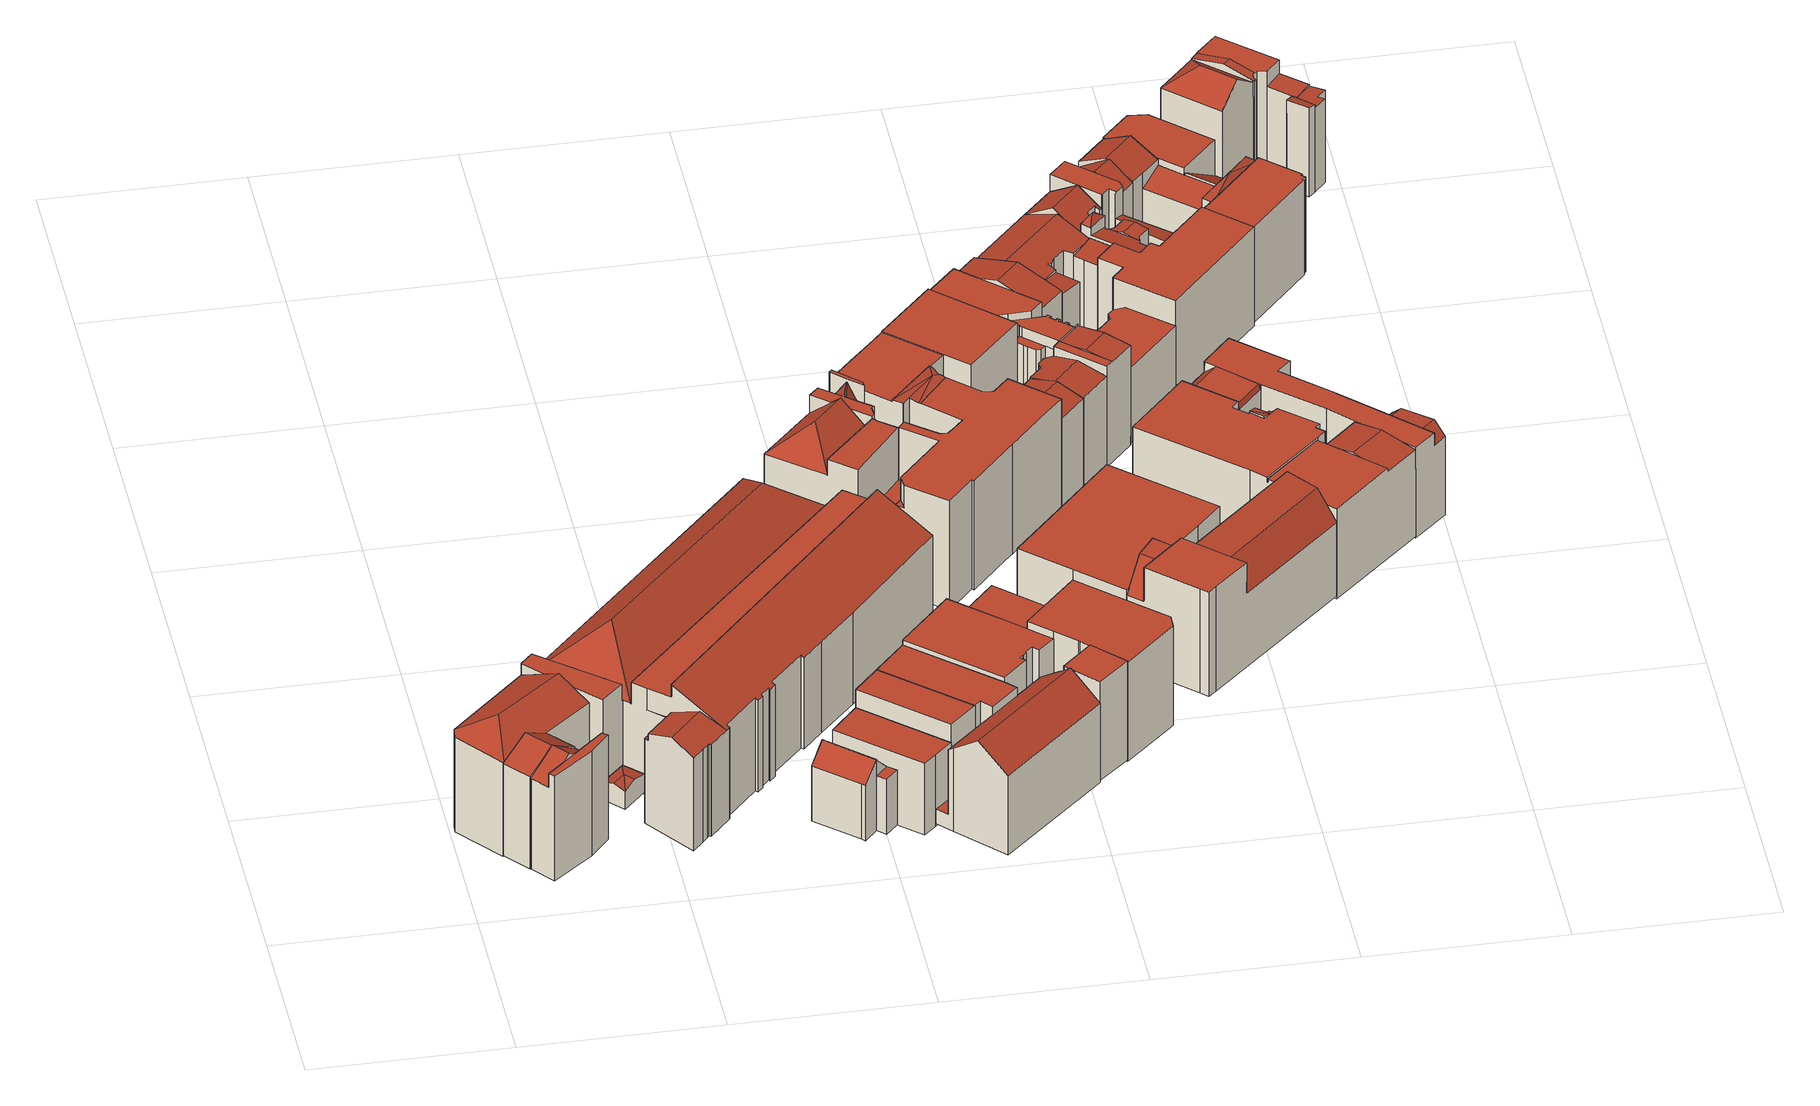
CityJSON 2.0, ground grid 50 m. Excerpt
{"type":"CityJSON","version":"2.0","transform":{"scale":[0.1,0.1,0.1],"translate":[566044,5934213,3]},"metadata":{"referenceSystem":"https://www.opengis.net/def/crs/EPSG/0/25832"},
"CityObjects":{
"building1":{"type":"Building","attributes":{"Gemeindeschluessel":"02000000","Geometrietyp2DReferenz":"3000","function":"31001_2010","roofType":"3100","measuredHeight":31.1,"storeysAboveGround":8},"geometry":[{"type":"MultiSurface","lod":"2","boundaries":[[[0,1,2,3]],[[1,4,5,6,7,2]],[[8,0,3,9]],[[10,7,6,11]],[[11,6,5,12]],[[12,5,4,13]],[[13,4,1,0,8]],[[9,3,2,7,10]],[[9,10,11,12,13,8]]],"semantics":{"surfaces":[{"type":"RoofSurface"},{"type":"WallSurface"},{"type":"GroundSurface"}],"values":[0,0,1,1,1,1,1,1,2]}}]},
"building2":{"type":"Building","attributes":{"Gemeindeschluessel":"02000000","Geometrietyp2DReferenz":"3000","function":"31001_2010","roofType":"3200","measuredHeight":31.58,"storeysAboveGround":7},"geometry":[{"type":"MultiSurface","lod":"2","boundaries":[[[14,15,16,17,18]],[[19,20,21,22,23,24]],[[25,20,19,18,17]],[[15,14,24,23,26]],[[19,24,14,18]],[[26,23,22,27]],[[28,21,20,25]],[[22,21,28,27]],[[26,27,16,15]],[[28,25,17,16,27]]],"semantics":{"surfaces":[{"type":"RoofSurface"},{"type":"GroundSurface"},{"type":"WallSurface"}],"values":[0,1,2,2,2,2,2,2,0,0]}}]},
"building3":{"type":"Building","attributes":{"Gemeindeschluessel":"02000000","Geometrietyp2DReferenz":"3000","function":"31001_2010","roofType":"3100","measuredHeight":31.26,"storeysAboveGround":8},"geometry":[{"type":"MultiSurface","lod":"2","boundaries":[[[29,30,31,32,33,34]],[[32,35,36,37,38,33]],[[36,39,40,37]],[[41,29,34,42]],[[30,43,31]],[[44,38,37,45]],[[46,47,41,42,44,45,48,49]],[[49,48,40,39,50,51]],[[48,45,37,40]],[[52,47,46,53]],[[53,46,49,51]],[[50,39,36,35]],[[41,47,52,43,30,29]],[[35,32,31]],[[44,42,34,33,38]],[[35,31,43,52,53,51,50]]],"semantics":{"surfaces":[{"type":"RoofSurface"},{"type":"WallSurface"},{"type":"GroundSurface"}],"values":[0,0,0,1,1,1,2,1,1,1,1,1,1,1,1,0]}}]},
"building4":{"type":"Building","attributes":{"Gemeindeschluessel":"02000000","Geometrietyp2DReferenz":"3000","function":"51009_1610","roofType":"3100","measuredHeight":6.17},"geometry":[{"type":"MultiSurface","lod":"2","boundaries":[[[54,55,56]],[[57,55,54]],[[58,59,60,61]],[[62,63,60,59,64]],[[64,59,58,54,56]],[[57,54,58,61,65]],[[65,61,60,63]],[[65,63,62,55,57]],[[64,56,55,62]]],"semantics":{"surfaces":[{"type":"RoofSurface"},{"type":"GroundSurface"},{"type":"WallSurface"}],"values":[0,0,1,2,2,2,2,0,0]}}]},
"building5":{"type":"Building","attributes":{"Gemeindeschluessel":"02000000","Geometrietyp2DReferenz":"3000","function":"31001_2010","roofType":"3200","measuredHeight":36.01,"storeysAboveGround":6},"geometry":[{"type":"MultiSurface","lod":"2","boundaries":[[[66,67,68,69,70]],[[71,72,73,74,75,76]],[[74,77,78,79,75]],[[73,80,81,82,77,74]],[[83,84,85,86,87]],[[88,89,90,91]],[[92,93,94,95,96,97,98,99,89,88]],[[99,98,100,101,102,103,104,105,106,107,108,109,110,111,112,113,114,115,116]],[[77,82,78]],[[117,118,119,120,121]],[[76,69,68,71]],[[122,67,66,123]],[[123,66,70,23]],[[124,79,78,125]],[[80,87,86,81]],[[117,91,90,118]],[[126,97,96,127]],[[127,96,95,128]],[[128,95,94,129]],[[129,94,93,130]],[[130,93,92,131]],[[84,116,115,85]],[[132,114,113,133]],[[133,113,112,134]],[[134,112,111,135]],[[135,111,110,136]],[[136,110,109,137]],[[137,109,108,138]],[[138,108,107,139]],[[139,107,106,140]],[[140,106,105,141]],[[141,105,104,142]],[[142,104,103,143]],[[143,103,102,144]],[[144,102,101,145]],[[145,101,100,146]],[[147,120,119,83,87,80,73,72,148]],[[131,92,88,91,117,121,149]],[[126,127,128,129,130,131,149,147,148,122,123,23,124,125,132,133,134,135,136,137,138,139,140,141,142,143,144,145,146]],[[124,23,70,69,76,75,79]],[[132,125,78,82,81,86,85,115,114]],[[99,116,84,83,119,118,90,89]],[[147,149,121,120]],[[126,146,100,98,97]],[[122,148,72,71,68,67]]],"semantics":{"surfaces":[{"type":"RoofSurface"},{"type":"WallSurface"},{"type":"GroundSurface"}],"values":[0,0,0,0,0,0,0,0,0,0,1,1,1,1,1,1,1,1,1,1,1,1,1,1,1,1,1,1,1,1,1,1,1,1,1,1,1,1,2,1,1,1,1,1,1]}}]},
"building6":{"type":"Building","attributes":{"Gemeindeschluessel":"02000000","Geometrietyp2DReferenz":"3000","function":"31001_2010","roofType":"2100","measuredHeight":20.54,"storeysAboveGround":5},"geometry":[{"type":"MultiSurface","lod":"2","boundaries":[[[150,151,152,153,154]],[[155,156,157,158,159]],[[160,161,157,162]],[[159,153,152,155]],[[163,151,150,164]],[[164,150,154,165]],[[157,156,162]],[[166,161,160,167]],[[168,163,164,165,169,166,167]],[[168,167,160,162,156]],[[166,169,158,157,161]],[[163,168,156,155,152,151]],[[169,165,154,153,159,158]]],"semantics":{"surfaces":[{"type":"RoofSurface"},{"type":"WallSurface"},{"type":"GroundSurface"}],"values":[0,0,0,1,1,1,1,1,2,1,1,1,1]}}]},
"building7":{"type":"Building","attributes":{"Gemeindeschluessel":"02000000","Geometrietyp2DReferenz":"3000","function":"31001_2010","roofType":"1000","measuredHeight":20.65,"storeysAboveGround":4},"geometry":[{"type":"MultiSurface","lod":"2","boundaries":[[[170,171,172,173]],[[173,172,174,175]],[[171,170,176,177]],[[175,174,178,169]],[[177,176,169,178]],[[169,176,170,173,175]],[[177,178,174,172,171]]],"semantics":{"surfaces":[{"type":"WallSurface"},{"type":"GroundSurface"},{"type":"RoofSurface"}],"values":[0,0,0,0,0,1,2]}}]},
"building8":{"type":"Building","attributes":{"Gemeindeschluessel":"02000000","Geometrietyp2DReferenz":"3000","function":"31001_2010","roofType":"1000","measuredHeight":25.85,"storeysAboveGround":6},"geometry":[{"type":"MultiSurface","lod":"2","boundaries":[[[179,180,181,170]],[[170,181,182,176]],[[180,179,183,184]],[[184,183,176,182]],[[176,183,179,170]],[[184,182,181,180]]],"semantics":{"surfaces":[{"type":"WallSurface"},{"type":"GroundSurface"},{"type":"RoofSurface"}],"values":[0,0,0,0,1,2]}}]},
"building9":{"type":"Building","attributes":{"Gemeindeschluessel":"02000000","Geometrietyp2DReferenz":"3000","function":"31001_2010","roofType":"1000","measuredHeight":25.93,"storeysAboveGround":8},"geometry":[{"type":"MultiSurface","lod":"2","boundaries":[[[183,185,186,187]],[[187,186,188,189]],[[190,191,192,193]],[[193,192,194,179]],[[179,194,185,183]],[[195,196,191,190]],[[196,195,189,188]],[[189,195,190,193,179,183,187]],[[196,188,186,185,194,192,191]]],"semantics":{"surfaces":[{"type":"WallSurface"},{"type":"GroundSurface"},{"type":"RoofSurface"}],"values":[0,0,0,0,0,0,0,1,2]}}]},
"building10":{"type":"Building","attributes":{"Gemeindeschluessel":"02000000","Geometrietyp2DReferenz":"3000","function":"31001_2010","roofType":"3100","measuredHeight":29.08,"storeysAboveGround":7},"geometry":[{"type":"MultiSurface","lod":"2","boundaries":[[[197,198,199,200]],[[198,201,202,199]],[[203,204,205,206]],[[207,208,209,210,211,212,213,214,215,203,206,216]],[[217,205,204,202,201,218,219,220,221]],[[222,217,221,223]],[[222,223,207,216]],[[216,206,205,217,222]],[[214,213,201,198,197]],[[203,215,200,199,202,204]],[[215,214,197,200]],[[218,201,213,212]],[[212,211,224,225,218]],[[208,207,223,221,220]],[[226,219,218,225]],[[209,208,220,219,226,227]],[[224,211,210,228]],[[228,210,209,227]],[[228,227,226,225,224]]],"semantics":{"surfaces":[{"type":"RoofSurface"},{"type":"WallSurface"},{"type":"GroundSurface"}],"values":[0,1,1,2,0,0,1,1,1,1,1,1,1,1,1,1,1,1,0]}}]},
"building11":{"type":"Building","attributes":{"Gemeindeschluessel":"02000000","Geometrietyp2DReferenz":"3000","function":"31001_2010","roofType":"1000","measuredHeight":27.3,"storeysAboveGround":6},"geometry":[{"type":"MultiSurface","lod":"2","boundaries":[[[229,230,231,232]],[[233,234,235,236]],[[236,235,237,238]],[[238,237,239,240]],[[240,239,241,242]],[[242,241,243,244]],[[244,243,245,246]],[[246,245,247,189]],[[248,249,250,251]],[[247,245,243,241,239,237,235,234,250,249,231,230,252]],[[233,236,238,240,242,244,246,189,187,229,232,248,251]],[[248,232,231,249]],[[187,189,247,252]],[[233,251,250,234]],[[229,187,252,230]]],"semantics":{"surfaces":[{"type":"WallSurface"},{"type":"RoofSurface"},{"type":"GroundSurface"}],"values":[0,0,0,0,0,0,0,0,0,1,2,0,0,0,0]}}]},
"building12":{"type":"Building","attributes":{"Gemeindeschluessel":"02000000","Geometrietyp2DReferenz":"3000","function":"31001_2010","roofType":"1000","measuredHeight":4.86,"storeysAboveGround":6},"geometry":[{"type":"MultiSurface","lod":"2","boundaries":[[[253,254,255,256]],[[256,255,257,258]],[[258,257,259,260]],[[261,262,263,264]],[[264,263,254,253]],[[262,261,265,266]],[[266,265,260,259]],[[260,265,261,264,253,256,258]],[[266,259,257,255,254,263,262]]],"semantics":{"surfaces":[{"type":"WallSurface"},{"type":"GroundSurface"},{"type":"RoofSurface"}],"values":[0,0,0,0,0,0,0,1,2]}}]},
"building13":{"type":"Building","attributes":{"Gemeindeschluessel":"02000000","Geometrietyp2DReferenz":"3000","function":"31001_2010","roofType":"1000","measuredHeight":19.05,"storeysAboveGround":6},"geometry":[{"type":"MultiSurface","lod":"2","boundaries":[[[267,268,269,270]],[[270,269,271,272]],[[272,271,273,274]],[[275,276,277,278]],[[277,276,273,271,269,268,279,280]],[[275,278,281,282,267,270,272,274]],[[282,281,280,279]],[[281,278,277,280]],[[275,274,273,276]],[[267,282,279,268]]],"semantics":{"surfaces":[{"type":"WallSurface"},{"type":"RoofSurface"},{"type":"GroundSurface"}],"values":[0,0,0,0,1,2,0,0,0,0]}}]},
"building14":{"type":"Building","attributes":{"Gemeindeschluessel":"02000000","Geometrietyp2DReferenz":"3000","function":"31001_2010","roofType":"1000","measuredHeight":28.41,"storeysAboveGround":7},"geometry":[{"type":"MultiSurface","lod":"2","boundaries":[[[283,284,285,286]],[[287,288,289,290]],[[287,286,285,288]],[[288,285,284,289]],[[289,284,283,290]],[[290,283,286,287]]],"semantics":{"surfaces":[{"type":"RoofSurface"},{"type":"GroundSurface"},{"type":"WallSurface"}],"values":[0,1,2,2,2,2]}}]},
"building15":{"type":"Building","attributes":{"Gemeindeschluessel":"02000000","Geometrietyp2DReferenz":"3000","function":"31001_2010","roofType":"1000","measuredHeight":34.19,"storeysAboveGround":6},"geometry":[{"type":"MultiSurface","lod":"2","boundaries":[[[291,292,293,294,295]],[[296,291,295]],[[296,297,298,299,292,291]],[[300,301,302]],[[303,304,305,306,307]],[[308,300,309]],[[310,300,308]],[[311,310,308]],[[312,313,314]],[[315,316,317]],[[318,319,320,315,317]],[[321,315,320]],[[322,323,324,315,321]],[[315,324,325,326,316]],[[327,328,329,330,331,332,333,334]],[[335,336,337]],[[338,339,340,341,342]],[[297,343,344,298]],[[337,298,344,345,335]],[[302,346,347]],[[336,348,349,344,298,337]],[[298,344,349,299]],[[293,350,294]],[[351,306,305,352]],[[353,354,355,356]],[[356,355,357,358]],[[312,359,360,313]],[[341,361,362,342]],[[363,317,316,362]],[[364,320,319,365]],[[366,323,322,367]],[[342,362,316,326,338]],[[368,338,326,325,369]],[[370,371,372,373]],[[373,372,374,375]],[[376,331,330,377]],[[378,379,380,381]],[[382,383,384,385]],[[386,340,339,387]],[[387,339,338,368]],[[388,389,390,391,358,357,359,312,314,392,393,394,343,297,296,295,395]],[[396,397,398,399,400,401,402,403,404,405]],[[353,406,407,408,409,410,411,412,413,414,415,354]],[[416,417,418,401,400,419,367,322,321,320,364]],[[420,346,302,301,307,306,351,421,422,423,424,425,426,427,428,429,430]],[[359,357,355,354,415,414,413,412,411,431,374,372,371,432,433,434,435,366,367,419,400,399,398,397,396,436,380,379,384,383,360]],[[437,410,409,408,407,406,353,356,358,391,390,389,388,395,438,430,429,428,427,426,425,424,439,386,387,368,369,440,441,442,443,444,445,370,373,375],[418,417,416,364,365,446,376,377,447,448,449,450,451,452,453,454,378,381,455,405,404,403,402,401]],[[352,363,362,361,423,422,421,351]],[[348,336,335,345,456,451,450,449,448,457]],[[458,459,460,453,452,451,456]],[[448,447,377,330,329,461,457]],[[324,323,366,435,442,441,440,369,325]],[[460,385,384,379,378,454,453]],[[410,437,375,374,431,411]],[[433,432,371,370,445,444]],[[380,436,396,405,455,381]],[[434,433,444,443,442,435]],[[446,365,319,318,332,331,376]],[[361,341,340,386,439,424,423]],[[314,313,360,383,382,462,392]],[[333,332,318,317,363,352,334]],[[463,308,309,347]],[[300,310,304,303,307,301]],[[304,310,311,328,327,334,352,305]],[[464,461,329,328,311,308]],[[393,465,459,458,466,394]],[[292,299,467,293]],[[295,294,350,420,430,438,395]],[[392,462,382,385,460,459,465,393]],[[347,309,300,302]],[[293,467,299,349,348,457,461,464,308,463,347,346,420,350]],[[394,466,458,456,345,344,343]]],"semantics":{"surfaces":[{"type":"RoofSurface"},{"type":"WallSurface"},{"type":"GroundSurface"}],"values":[0,0,0,0,0,0,0,0,0,0,0,0,0,0,0,0,0,1,1,1,1,1,1,1,1,1,1,1,1,1,1,1,1,1,1,1,1,1,1,1,1,1,1,1,1,0,2,0,1,1,1,1,1,1,1,1,1,1,1,1,1,1,1,1,1,1,1,1,0,0,0,0]}}]},
"building16":{"type":"Building","attributes":{"Gemeindeschluessel":"02000000","Geometrietyp2DReferenz":"3000","function":"31001_2010","roofType":"1000","measuredHeight":28.64,"storeysAboveGround":7},"geometry":[{"type":"MultiSurface","lod":"2","boundaries":[[[468,469,470,471]],[[471,470,472,473]],[[473,472,474,475]],[[476,477,478,479,474,472,470,469]],[[480,481,468,471,473,475,482,483]],[[480,483,478,477]],[[468,481,476,469]],[[481,480,477,476]],[[483,482,479,478]],[[482,475,474,479]]],"semantics":{"surfaces":[{"type":"WallSurface"},{"type":"RoofSurface"},{"type":"GroundSurface"}],"values":[0,0,0,1,2,0,0,0,0,0]}}]},
"building17":{"type":"Building","attributes":{"Gemeindeschluessel":"02000000","Geometrietyp2DReferenz":"3000","function":"31001_2010","roofType":"1000","measuredHeight":31.76,"storeysAboveGround":7},"geometry":[{"type":"MultiSurface","lod":"2","boundaries":[[[484,485,486,487]],[[485,484,488,489]],[[487,486,490,491]],[[489,488,491,490]],[[491,488,484,487]],[[489,490,486,485]]],"semantics":{"surfaces":[{"type":"WallSurface"},{"type":"GroundSurface"},{"type":"RoofSurface"}],"values":[0,0,0,0,1,2]}}]},
"building18":{"type":"Building","attributes":{"Gemeindeschluessel":"02000000","Geometrietyp2DReferenz":"3000","function":"31001_2010","roofType":"1000","measuredHeight":22.57,"storeysAboveGround":8},"geometry":[{"type":"MultiSurface","lod":"2","boundaries":[[[492,493,494,495]],[[495,494,496,497]],[[498,499,500,501]],[[502,503,496,494,493,504,500,499]],[[505,506,498,501,507,492,495,497]],[[498,506,502,499]],[[506,505,503,502]],[[505,497,496,503]],[[492,507,504,493]],[[507,501,500,504]]],"semantics":{"surfaces":[{"type":"WallSurface"},{"type":"RoofSurface"},{"type":"GroundSurface"}],"values":[0,0,0,1,2,0,0,0,0,0]}}]},
"building19":{"type":"Building","attributes":{"Gemeindeschluessel":"02000000","Geometrietyp2DReferenz":"3000","function":"31001_2010","roofType":"3100","measuredHeight":28.09,"storeysAboveGround":5},"geometry":[{"type":"MultiSurface","lod":"2","boundaries":[[[508,509,510,511,512,511,513,514]],[[515,516,517,518]],[[519,520,521,522,523,524,525,526]],[[526,513,511,519]],[[527,509,508,528]],[[528,508,514,529]],[[510,518,517,511]],[[530,525,524,531]],[[531,524,523,532]],[[532,523,522,533]],[[533,522,521,534]],[[534,521,520,535]],[[536,537,538,512,511,517,516]],[[539,527,528,529,530,531,532,533,534,535,538,537]],[[527,539,540,515,518,510,509]],[[540,539,537,536]],[[538,535,520,519,511,512]],[[530,529,514,513,526,525]],[[540,536,516,515]]],"semantics":{"surfaces":[{"type":"RoofSurface"},{"type":"WallSurface"},{"type":"GroundSurface"}],"values":[0,0,0,1,1,1,1,1,1,1,1,1,1,2,1,1,1,1,0]}}]},
"building20":{"type":"Building","attributes":{"Gemeindeschluessel":"02000000","Geometrietyp2DReferenz":"3000","function":"31001_2010","roofType":"3100","measuredHeight":27.43,"storeysAboveGround":5},"geometry":[{"type":"MultiSurface","lod":"2","boundaries":[[[541,542,543,544,545,546,547]],[[548,549,542,541]],[[550,547,546,551]],[[551,546,545,552]],[[552,545,544,553]],[[553,544,543,554]],[[555,549,548,556]],[[556,548,541,547,550]],[[554,543,542,549,555]],[[554,555,556,550,551,552,553]]],"semantics":{"surfaces":[{"type":"RoofSurface"},{"type":"WallSurface"},{"type":"GroundSurface"}],"values":[0,0,1,1,1,1,1,1,1,2]}}]},
"building21":{"type":"Building","attributes":{"Gemeindeschluessel":"02000000","Geometrietyp2DReferenz":"3000","function":"31001_2010","roofType":"1000","measuredHeight":32.5,"storeysAboveGround":7},"geometry":[{"type":"MultiSurface","lod":"2","boundaries":[[[557,558,559,560,561]],[[562,563,564,565,566,567]],[[562,568,569,570,571]],[[567,572,573,569,568]],[[574,575,576,577,578,579]],[[580,581,582,583]],[[584,585,586]],[[557,587,558]],[[578,588,589,590,579]],[[590,589,591,592]],[[593,594,595,596]],[[597,598,599,600]],[[600,599,601,602]],[[602,601,603,604]],[[604,603,605,606]],[[606,605,607,608]],[[579,590,609,574]],[[610,611,612,613]],[[613,612,614,615]],[[615,614,616,617]],[[617,616,618,619]],[[619,618,620,621]],[[621,620,622,623]],[[623,622,624,625]],[[625,624,626,627]],[[627,626,628,629]],[[629,628,630,631]],[[631,630,632,633]],[[570,632,563,571]],[[634,571,563,594,593]],[[635,564,563,571,636]],[[571,563,562]],[[567,566,572]],[[637,565,564,635]],[[638,577,576,639]],[[639,576,575,640]],[[585,584,641,642,583,582]],[[637,635,636,597,600,602,604,606,608,643,644,645,580,583,642,646,647,638,639,640,648,649,610,613,615,617,619,621,623,625,627,629,631,633,650]],[[651,652,609,590,592,653,595,594,563,632,630,628,626,624,622,620,618,616,614,612,611]],[[650,633,632,570,569,573]],[[562,567,568]],[[637,650,573,572,566,565]],[[651,611,610,649]],[[652,651,649,648]],[[648,640,575,574,609,652]],[[654,643,608,607]],[[597,636,571,634,598]],[[644,643,654,596,595,653]],[[646,642,641,560,559]],[[557,561,586]],[[645,644,653,592,591,655]],[[638,647,656,588,578,577]],[[647,646,559,558,587,656]],[[581,580,645,655]],[[654,607,605,603,601,599,598,634,593,596]],[[641,584,586,561,560]],[[581,655,591,589,588,656,587,557,586,585,582]]],"semantics":{"surfaces":[{"type":"RoofSurface"},{"type":"WallSurface"},{"type":"GroundSurface"}],"values":[0,0,0,0,0,1,1,1,1,1,1,1,1,1,1,1,1,1,1,1,1,1,1,1,1,1,1,1,1,1,1,1,1,1,1,1,1,2,0,1,1,1,1,1,1,1,1,1,1,1,1,1,1,1,0,0,0]}}]},
"building22":{"type":"Building","attributes":{"Gemeindeschluessel":"02000000","Geometrietyp2DReferenz":"3000","function":"31001_2010","roofType":"1000","measuredHeight":29.99,"storeysAboveGround":6},"geometry":[{"type":"MultiSurface","lod":"2","boundaries":[[[657,658,659,660,661]],[[662,663,664,665,666,667]],[[658,668,669,659]],[[668,670,671,669]],[[672,673,674,675,676,677,678,679,680,681]],[[682,683,673,672]],[[684,685,683,682]],[[670,686,687,671]],[[688,661,660,689]],[[690,666,665,691]],[[691,665,664,692]],[[693,679,678,694]],[[694,678,677,695]],[[695,677,676,696]],[[696,676,675,697]],[[697,675,674,698]],[[663,662,681,680,699,670,668,658,657]],[[689,660,659,669,671,687,700]],[[690,691,692,688,689,700,693,694,695,696,697,698,701]],[[662,667,684,682,672,681]],[[701,698,674,673,683,685]],[[693,700,687,686,699,680,679]],[[690,701,685,684,667,666]],[[688,692,664,663,657,661]]],"semantics":{"surfaces":[{"type":"RoofSurface"},{"type":"WallSurface"},{"type":"GroundSurface"}],"values":[0,0,0,0,0,0,0,0,1,1,1,1,1,1,1,1,1,1,2,1,1,1,1,1]}}]},
"building23":{"type":"Building","attributes":{"Gemeindeschluessel":"02000000","Geometrietyp2DReferenz":"3000","function":"31001_2010","roofType":"1000","measuredHeight":3.33,"storeysAboveGround":7},"geometry":[{"type":"MultiSurface","lod":"2","boundaries":[[[702,703,704,705]],[[706,707,708,709]],[[709,708,703,702]],[[710,711,707,706]],[[711,710,705,704]],[[705,710,706,709,702]],[[711,704,703,708,707]]],"semantics":{"surfaces":[{"type":"WallSurface"},{"type":"GroundSurface"},{"type":"RoofSurface"}],"values":[0,0,0,0,0,1,2]}}]},
"building24":{"type":"Building","attributes":{"Gemeindeschluessel":"02000000","Geometrietyp2DReferenz":"3000","function":"31001_2560","roofType":"1000","measuredHeight":3.62},"geometry":[{"type":"MultiSurface","lod":"2","boundaries":[[[712,713,714,715]],[[716,717,718,719]],[[716,715,714,717]],[[717,714,713,718]],[[718,713,712,719]],[[719,712,715,716]]],"semantics":{"surfaces":[{"type":"RoofSurface"},{"type":"GroundSurface"},{"type":"WallSurface"}],"values":[0,1,2,2,2,2]}}]},
"building25":{"type":"Building","attributes":{"Gemeindeschluessel":"02000000","Geometrietyp2DReferenz":"3000","function":"31001_2010","roofType":"3100","measuredHeight":31.42,"storeysAboveGround":6},"geometry":[{"type":"MultiSurface","lod":"2","boundaries":[[[720,721,722,723,724,725]],[[726,727,728,729,730,731]],[[732,733,734,735]],[[735,734,736,737]],[[720,738,721]],[[739,722,721]],[[740,725,724,741]],[[741,724,723,742]],[[730,743,731]],[[730,729,744]],[[745,728,727,746]],[[746,727,726,747]],[[747,726,731,748]],[[749,732,735,737,740,741,742,750,751,745,746,747,748]],[[752,753,754,755]],[[756,743,730,744,752,755,739,721,738,736,734,733]],[[754,753,751,750]],[[750,742,723,722,739,755,754]],[[740,737,736,738,720,725]],[[745,751,753,752,744,729,728]],[[743,756,749,748,731]],[[756,733,732,749]]],"semantics":{"surfaces":[{"type":"RoofSurface"},{"type":"WallSurface"},{"type":"GroundSurface"}],"values":[0,0,1,1,1,1,1,1,1,1,1,1,1,2,0,0,1,1,1,1,1,1]}}]},
"building26":{"type":"Building","attributes":{"Gemeindeschluessel":"02000000","Geometrietyp2DReferenz":"3000","function":"31001_2010","roofType":"1000","measuredHeight":21.6,"storeysAboveGround":5},"geometry":[{"type":"MultiSurface","lod":"2","boundaries":[[[757,758,759,760,761,762,763,764,765,766,767]],[[768,769,770,771,772,773,774,775,776,777,778]],[[768,767,766,769]],[[769,766,765,770]],[[770,765,764,771]],[[771,764,763,772]],[[772,763,762,773]],[[773,762,761,774]],[[774,761,760,775]],[[775,760,759,776]],[[776,759,758,777]],[[777,758,757,778]],[[778,757,767,768]]],"semantics":{"surfaces":[{"type":"RoofSurface"},{"type":"GroundSurface"},{"type":"WallSurface"}],"values":[0,1,2,2,2,2,2,2,2,2,2,2,2]}}]},
"building27":{"type":"Building","attributes":{"Gemeindeschluessel":"02000000","Geometrietyp2DReferenz":"3000","function":"31001_2010","roofType":"1000","measuredHeight":26.73,"storeysAboveGround":6},"geometry":[{"type":"MultiSurface","lod":"2","boundaries":[[[779,780,781,782,783,784]],[[785,786,787]],[[786,788,789,790,787]],[[786,791,792,788]],[[793,794,795,796]],[[797,798,799,800]],[[801,784,783,802]],[[802,783,782]],[[781,780,803]],[[786,785,804]],[[804,785,787,805]],[[806,790,789,807]],[[808,809,810,811]],[[796,792,791,793]],[[812,813,814,815]],[[816,779,784,801,817,818,813,812]],[[819,820,803,780,779,816]],[[797,800,821,822,806,807,823,824,808,811,825,826,827,819,816,812,815]],[[828,810,809,829,830,786,804,805,831,832,799,798,814,813,818]],[[833,834,835,836,802,782,837]],[[833,837,781,803,820]],[[832,831,822,821]],[[806,822,831,805,787,790]],[[823,807,789,788,792,796,795]],[[835,834,827,826]],[[819,827,834,833,820]],[[782,781,837]],[[826,825,838,836,835]],[[824,823,795,794,830,829]],[[825,811,810,828,839,838]],[[829,809,808,824]],[[786,830,794,793,791]],[[839,828,818,817]],[[799,832,821,800]],[[814,798,797,815]],[[839,817,801,802,836,838]]],"semantics":{"surfaces":[{"type":"RoofSurface"},{"type":"WallSurface"},{"type":"GroundSurface"}],"values":[0,0,0,0,0,1,1,1,1,1,1,1,1,1,1,1,1,2,0,0,0,1,1,1,1,1,1,1,1,1,1,1,1,1,1,0]}}]},
"building28":{"type":"Building","attributes":{"Gemeindeschluessel":"02000000","Geometrietyp2DReferenz":"3000","function":"31001_2010","roofType":"3100","measuredHeight":31.59,"storeysAboveGround":7},"geometry":[{"type":"MultiSurface","lod":"2","boundaries":[[[840,841,842,843,844]],[[845,841,840]],[[846,847,841,845]],[[847,848,842,841]],[[849,850,851,852,853,854]],[[855,856,857,858,851,850]],[[859,860,861,862]],[[863,864,865,866]],[[866,865,867,868]],[[868,867,869,870]],[[871,844,843,861]],[[872,847,846,873]],[[854,874,849]],[[855,875,856]],[[876,853,852,877]],[[878,879,880,881]],[[881,880,882,883]],[[884,858,857,885]],[[883,882,873,846,845,840,844,871,886,753,887]],[[862,861,843,842,848,888,889,890]],[[878,881,883,887,891,863,866,868,870,859,862,890,892,876,877,884,885]],[[855,850,849]],[[884,877,852,851,858]],[[878,885,857,856,875,879]],[[876,892,893,874,854,853]],[[892,890,889,894,895,893]],[[847,872,895,894,889,888,848]],[[860,859,870,869]],[[863,891,896,897,864]],[[896,891,887,753]],[[855,849,874,893,895,872,873,882,880,879,875]],[[886,871,861,860,869,867,865,864,897]],[[886,897,896,753]]],"semantics":{"surfaces":[{"type":"RoofSurface"},{"type":"WallSurface"},{"type":"GroundSurface"}],"values":[0,0,0,0,0,0,1,1,1,1,1,1,1,1,1,1,1,1,1,1,2,1,1,1,1,1,1,1,1,1,0,0,0]}}]},
"building29":{"type":"Building","attributes":{"Gemeindeschluessel":"02000000","Geometrietyp2DReferenz":"3000","function":"31001_2010","roofType":"1000","measuredHeight":31.51,"storeysAboveGround":8},"geometry":[{"type":"MultiSurface","lod":"2","boundaries":[[[898,899,900,901,902,903,904,905,906,907,908,909]],[[907,910,911,912,913]],[[905,914,915,916,911,910]],[[917,918,919,920,921,922,923,924,925]],[[913,908,907]],[[905,904,914]],[[924,903,901,902,925]],[[926,925,902,901,927]],[[927,901,900,928]],[[928,900,899,929]],[[929,899,898,863]],[[863,898,909,891]],[[930,916,915,931]],[[932,923,922,933]],[[933,922,921,934]],[[877,919,918,935]],[[935,918,917,936]],[[936,917,925,926]],[[934,884,877,935,936,926,927,928,929,863,891,937,938,939,930,931,940,932,933]],[[903,924,923,932,940,931,915,914,904]],[[884,934,921,920,919,877]],[[906,905,910,907]],[[911,916,930,939,938,912]],[[909,908,913,912,938,937,891]]],"semantics":{"surfaces":[{"type":"RoofSurface"},{"type":"WallSurface"},{"type":"GroundSurface"}],"values":[0,0,0,0,1,1,1,1,1,1,1,1,1,1,1,1,1,1,2,1,1,1,1,1]}}]},
"building30":{"type":"Building","attributes":{"Gemeindeschluessel":"02000000","Geometrietyp2DReferenz":"3000","function":"31001_2010","roofType":"1000","measuredHeight":28.41,"storeysAboveGround":8},"geometry":[{"type":"MultiSurface","lod":"2","boundaries":[[[941,942,943,944]],[[945,946,942,941]],[[947,948,949,950]],[[950,949,951,952]],[[952,951,953,954]],[[954,953,955,956]],[[957,958,946,945]],[[959,957,945,941,944,960,947,950,952,954,956]],[[961,955,953,951,949,948,962,943,942,946,958]],[[955,961,959,956]],[[961,958,957,959]],[[962,948,947,960]],[[943,962,960,944]]],"semantics":{"surfaces":[{"type":"WallSurface"},{"type":"GroundSurface"},{"type":"RoofSurface"}],"values":[0,0,0,0,0,0,0,1,2,0,0,0,0]}}]},
"building31":{"type":"Building","attributes":{"Gemeindeschluessel":"02000000","Geometrietyp2DReferenz":"3000","function":"31001_2010","roofType":"1000","measuredHeight":26.14,"storeysAboveGround":5},"geometry":[{"type":"MultiSurface","lod":"2","boundaries":[[[963,964,965,966,967,968]],[[969,970,964,963]],[[971,972,970,969]],[[968,967,973,974]],[[975,976,977,978]],[[979,966,965,980]],[[981,982,983,984]],[[985,971,969,963,968,974,986]],[[987,988,989,981,984,990,975,978,991,992,993,979,980,994]],[[995,996,997,985,986,998,999,977,976,1000]],[[1001,1000,976,975,990,1002]],[[999,998,992,991]],[[998,986,974,973,993,992]],[[996,995,989,988]],[[982,981,989,995,1003]],[[995,1000,1001,1004,1005,1003]],[[997,996,988,987]],[[994,980,965,964,970,972]],[[990,984,983,1006,1007,1002]],[[979,993,973,967,966]],[[987,994,972,971,985,997]],[[977,999,991,978]],[[1006,983,982,1003,1005]],[[1007,1006,1005,1004]],[[1007,1004,1001,1002]]],"semantics":{"surfaces":[{"type":"RoofSurface"},{"type":"WallSurface"},{"type":"GroundSurface"}],"values":[0,0,0,0,1,1,1,1,2,0,1,1,1,1,1,1,1,1,1,1,1,1,0,0,0]}}]},
"building32":{"type":"Building","attributes":{"Gemeindeschluessel":"02000000","Geometrietyp2DReferenz":"3000","function":"31001_2010","roofType":"3100","measuredHeight":31.29,"storeysAboveGround":7},"geometry":[{"type":"MultiSurface","lod":"2","boundaries":[[[1008,1009,1010,1011,1012]],[[1011,1013,1014,1012]],[[1015,1010,1009,1016]],[[1016,1009,1008,1017]],[[1018,930,938,1019,1015,1016,1017]],[[1015,1019,1020,1021,1013,1011,1010]],[[1018,1017,1008,1012,1014,1022]],[[1023,930,1018,1022]],[[938,930,1023,1024,1025]],[[1020,1019,938,1025]],[[1024,1023,1022,1014,1013,1021]],[[1024,1021,1020,1025]]],"semantics":{"surfaces":[{"type":"RoofSurface"},{"type":"WallSurface"},{"type":"GroundSurface"}],"values":[0,1,1,1,2,1,1,1,1,1,0,0]}}]},
"building33":{"type":"Building","attributes":{"Gemeindeschluessel":"02000000","Geometrietyp2DReferenz":"3000","function":"31001_2010","roofType":"1000","measuredHeight":27.97,"storeysAboveGround":8},"geometry":[{"type":"MultiSurface","lod":"2","boundaries":[[[1026,1027,1028,1029,1030]],[[1031,1032,1033,1034,1035]],[[1031,1030,1029,1032]],[[1032,1029,1028,1033]],[[1033,1028,1027,1034]],[[1034,1027,1026,1035]],[[1035,1026,1030,1031]]],"semantics":{"surfaces":[{"type":"RoofSurface"},{"type":"GroundSurface"},{"type":"WallSurface"}],"values":[0,1,2,2,2,2,2]}}]},
"building34":{"type":"Building","attributes":{"Gemeindeschluessel":"02000000","Geometrietyp2DReferenz":"3000","function":"31001_2010","roofType":"2100","measuredHeight":26.48,"storeysAboveGround":6},"geometry":[{"type":"MultiSurface","lod":"2","boundaries":[[[1036,1037,1038,1039]],[[1039,1038,1040,1041]],[[1042,1043,1037,1036]],[[1041,1040,1043,1042]],[[1041,1042,1036,1039]],[[1043,1040,1038,1037]]],"semantics":{"surfaces":[{"type":"WallSurface"},{"type":"GroundSurface"},{"type":"RoofSurface"}],"values":[0,0,0,0,1,2]}}]},
"building35":{"type":"Building","attributes":{"Gemeindeschluessel":"02000000","Geometrietyp2DReferenz":"3000","function":"31001_2010","roofType":"1000","measuredHeight":28.38,"storeysAboveGround":8},"geometry":[{"type":"MultiSurface","lod":"2","boundaries":[[[1044,1045,1046,1047]],[[1045,1048,1043,1046]],[[1049,1045,1044]],[[1049,1050,1048,1045]],[[1051,1044,1047,1052]],[[1044,1053,1054,1049]],[[1055,1056,1057,1058]],[[1058,1057,1059,1060]],[[1060,1059,1061,1062]],[[1062,1061,1063,1064]],[[1065,1063,1061,1059,1057,1056,1054,1053,1066]],[[1067,1068,1051,1052,1042,1041,1055,1058,1060,1062,1064]],[[1067,1064,1063,1065]],[[1055,1041,1050,1049,1054,1056]],[[1051,1068,1066,1053,1044]],[[1041,1042,1043,1048,1050]],[[1042,1052,1047,1046,1043]],[[1068,1067,1065,1066]]],"semantics":{"surfaces":[{"type":"RoofSurface"},{"type":"WallSurface"},{"type":"GroundSurface"}],"values":[0,0,0,0,1,1,1,1,1,1,0,2,1,1,1,1,1,1]}}]},
"building36":{"type":"Building","attributes":{"Gemeindeschluessel":"02000000","Geometrietyp2DReferenz":"3000","function":"31001_2010","roofType":"3200","measuredHeight":32.06,"storeysAboveGround":7},"geometry":[{"type":"MultiSurface","lod":"2","boundaries":[[[1069,1070,1071]],[[1072,1069,1071,1073]],[[1074,1070,1069,1072]],[[1075,1076,1077,1078,1079]],[[1080,1081,1082,1083,1084,1085,1086,1077]],[[1087,1088,1089,1090,1091,1092,1093,1076,1075]],[[1094,1095,1096,1097,1098,1099]],[[1100,1101,1102,1103,1104]],[[1105,1106,1107,1108,1109,1096,1110,1111,1112]],[[1113,1073,1071,1114]],[[1098,1084,1083,1099]],[[1115,1082,1081,1116]],[[1077,1086,1078]],[[1117,1092,1091,1118]],[[1118,1091,1090,1119]],[[1119,1090,1089,1120]],[[1120,1089,1088,1121]],[[1109,1097,1096]],[[1112,1103,1102,1105]],[[1122,1101,1100,1123]],[[1123,1100,1104,1124]],[[1095,1110,1096]],[[1125,1108,1107,1126]],[[1126,1107,1106,1127]],[[1114,1071,1070,1079,1078,1086,1085,1128]],[[1121,1088,1087,1074,1072,1073,1113]],[[1122,1123,1124,1129,1130,1115,1116,1117,1118,1119,1120,1121,1113,1114,1128,1125,1126,1127]],[[1125,1128,1085,1084,1098,1097,1109,1108]],[[1122,1127,1106,1105,1102,1101]],[[1129,1124,1104,1103,1112,1111]],[[1130,1129,1111,1110,1095,1094]],[[1117,1116,1081,1080,1093,1092]],[[1115,1130,1094,1099,1083,1082]],[[1070,1074,1087,1075,1079]],[[1080,1077,1076,1093]]],"semantics":{"surfaces":[{"type":"RoofSurface"},{"type":"WallSurface"},{"type":"GroundSurface"}],"values":[0,0,0,0,0,0,0,0,0,1,1,1,1,1,1,1,1,1,1,1,1,1,1,1,1,1,2,1,1,1,1,1,1,1,1]}}]}
},
"vertices":[
[154,167,289],[216,217,335],[163,281,335],[102,232,289],[277,266,289],[276,268,289],[224,331,289],[216,324,295],[154,167,24],[102,232,24],[216,324,24],[224,331,24],[276,268,24],[277,266,24],
[341,427,292],[281,495,337],[115,360,337],[105,235,292],[216,324,292],[216,324,21],[102,232,21],[9,347,21],[11,369,21],[208,579,21],[341,427,21],[102,232,290],[208,579,282],[11,369,301],[9,347,293],
[156,165,286],[190,123,286],[235,164,326],[248,176,338],[215,217,338],[154,167,286],[262,189,326],[307,230,286],[302,236,286],[277,266,286],[340,260,286],[329,269,286],[156,165,25],[154,167,25],[190,123,326],[277,266,25],[302,236,25],[304,192,25],[201,109,25],[329,269,25],[354,249,25],[340,260,326],[354,249,326],[201,109,326],[304,192,326],
[413,355,80],[419,408,89],[391,378,89],[441,385,89],[413,355,28],[368,402,28],[426,458,28],[470,415,28],[425,457,80],[426,458,80],[368,402,79],[470,415,79],
[304,470,315],[368,402,315],[423,455,315],[238,611,315],[208,579,315],[423,455,265],[426,458,268],[441,443,267],[430,623,381],[239,611,265],[238,611,265],[871,1092,381],[860,1274,265],[542,934,265],[443,442,265],[1063,1103,265],[1062,1104,265],[474,412,327],[525,369,327],[1135,1042,327],[1063,1103,327],[443,442,327],[502,230,313],[583,320,313],[525,369,283],[456,294,283],[542,174,287],[570,205,287],[584,220,287],[588,225,287],[592,222,285],[593,223,285],[638,273,285],[637,274,286],[647,283,285],[641,288,289],[726,381,289],[732,376,285],[745,390,285],[742,393,287],[764,418,287],[767,414,284],[782,430,284],[775,436,289],[861,530,289],[868,524,284],[919,581,284],[1012,679,283],[1248,946,285],[1135,1042,363],[525,369,363],[456,294,265],[525,369,265],[474,412,265],[516,372,265],[450,303,265],[368,402,21],[304,470,21],[542,934,21],[860,1274,21],[593,223,21],[592,222,21],[588,225,21],[584,220,21],[570,205,21],[542,174,21],[1248,946,21],[1012,679,21],[919,581,21],[868,524,21],[861,530,21],[775,436,21],[782,430,21],[767,414,21],[764,418,21],[742,393,21],[745,390,21],[732,376,21],[726,381,21],[641,288,21],[647,283,21],[516,372,21],[426,458,21],[450,303,21],
[934,140,187],[942,132,187],[974,167,233],[864,267,233],[832,232,187],[974,167,232],[974,167,231],[1004,200,186],[894,300,186],[864,267,232],[995,148,186],[1025,181,186],[974,167,186],[942,132,28],[934,140,28],[832,232,28],[1025,181,28],[995,148,28],[974,167,28],[894,300,28],
[1157,200,28],[1157,200,234],[1112,159,234],[1112,159,28],[1081,130,234],[1081,130,28],[963,377,28],[963,377,234],[894,300,234],
[1225,264,28],[1225,264,286],[1157,200,286],[963,377,286],[1025,445,28],[1025,445,286],
[1025,445,287],[1102,530,287],[1102,530,28],[1309,342,287],[1309,342,28],[1264,251,28],[1264,251,287],[1240,278,287],[1240,278,28],[1225,264,287],[1334,316,28],[1334,316,287],
[1309,342,78],[1334,316,78],[1401,379,78],[1376,405,78],[1334,316,264],[1401,379,264],[1437,340,36],[1437,340,302],[1447,329,312],[1447,329,36],[1256,6,36],[1148,122,36],[1112,159,36],[1225,264,36],[1240,278,36],[1264,251,36],[1334,316,36],[1309,342,36],[1376,405,36],[1519,251,36],[1460,315,327],[1264,251,264],[1137,133,264],[1148,122,274],[1197,69,327],[1519,251,264],[1256,6,264],[1240,278,78],[1264,251,78],[1137,133,78],[1112,159,78],[1225,264,78],
[1232,672,28],[1232,672,301],[1341,573,301],[1341,573,28],[1394,449,28],[1394,449,301],[1375,432,301],[1375,432,28],[1376,427,301],[1376,427,28],[1368,419,301],[1368,419,28],[1366,419,301],[1366,419,28],[1359,411,301],[1359,411,28],[1371,400,301],[1371,400,28],[1309,342,301],[1449,471,28],[1449,471,301],[1408,434,301],[1408,434,28],[1102,530,301],
[1470,393,38],[1470,393,86],[1481,381,86],[1481,381,38],[1437,340,86],[1437,340,38],[1376,405,86],[1376,405,38],[1499,425,38],[1499,425,86],[1501,422,86],[1501,422,38],[1449,471,38],[1449,471,86],
[1529,664,27],[1529,664,217],[1454,585,217],[1454,585,27],[1432,562,217],[1432,562,27],[1395,522,217],[1395,522,27],[1341,573,27],[1341,573,217],[1329,584,217],[1329,584,27],[1365,818,217],[1232,672,217],[1232,672,27],[1365,818,27],
[1519,251,325],[1596,321,325],[1522,400,325],[1447,329,325],[1447,329,41],[1522,400,41],[1596,321,41],[1519,251,41],
[1043,1346,354],[1118,1425,354],[1098,1442,332],[1054,1480,281],[921,1339,281],[1050,1230,281],[1050,1230,280],[1183,1370,280],[1138,1409,332],[1147,1508,338],[1112,1542,262],[1078,1505,262],[1147,1508,346],[1183,1475,346],[1182,1488,346],[1119,1549,346],[1112,1542,346],[1136,1456,332],[1132,1460,338],[1183,1475,261],[1187,1415,261],[1208,1096,262],[1206,1128,262],[1190,1111,262],[1350,1507,331],[1350,1548,328],[1241,1432,328],[1263,1411,330],[1264,1411,330],[1281,1429,331],[1300,1410,328],[1304,1407,328],[1380,1498,328],[1369,1509,329],[1366,1511,329],[1355,1544,328],[1183,1475,176],[1187,1415,176],[1194,1409,176],[1224,1439,176],[1251,1412,176],[1263,1411,176],[1241,1432,176],[1182,1488,176],[1189,1365,176],[1189,1377,176],[1183,1370,176],[1355,1544,176],[1390,1579,176],[1395,1585,176],[1390,1590,176],[1350,1548,176],[1050,1230,326],[1183,1370,326],[1189,1365,326],[1078,1505,332],[1127,1464,332],[1189,1377,332],[1183,1370,332],[1054,1480,332],[1119,1549,324],[1182,1488,324],[1372,1084,12],[1372,1084,327],[1367,1089,327],[1367,1089,12],[1302,1016,327],[1302,1016,12],[1208,1096,327],[1206,1128,327],[1390,1590,324],[1350,1548,324],[1241,1432,324],[1281,1429,12],[1264,1411,12],[1380,1498,327],[1304,1407,327],[1355,1544,12],[1366,1511,12],[1517,1463,12],[1517,1463,327],[1521,1468,327],[1521,1468,12],[1630,1367,327],[1630,1367,12],[1251,1412,12],[1224,1439,12],[1253,1343,12],[1253,1343,327],[1327,1282,327],[1327,1282,12],[1320,1254,176],[1320,1254,327],[1237,1324,327],[1237,1324,176],[1395,1585,12],[1390,1579,12],[1050,1230,12],[1114,1176,12],[1190,1111,12],[1208,1096,12],[1190,1111,176],[1114,1176,176],[1114,1176,326],[921,1339,12],[1347,1282,327],[1347,1283,327],[1365,1301,327],[1371,1308,327],[1389,1326,327],[1389,1326,12],[1371,1308,12],[1365,1301,12],[1347,1283,12],[1347,1282,12],[1436,1155,12],[1464,1186,12],[1474,1197,12],[1480,1204,12],[1484,1208,12],[1484,1208,327],[1480,1204,327],[1474,1197,327],[1464,1186,327],[1436,1155,327],[1300,1410,12],[1304,1407,12],[1387,1327,12],[1387,1327,327],[1076,1503,332],[1174,1607,324],[1227,1663,324],[1266,1705,324],[1266,1705,12],[1227,1663,12],[1174,1607,12],[1119,1549,12],[1112,1542,12],[1078,1505,12],[1076,1503,12],[1591,1325,327],[1482,1426,327],[1481,1424,327],[1476,1425,327],[1456,1427,327],[1346,1282,327],[1591,1325,12],[1054,1480,12],[1390,1590,12],[1369,1509,12],[1380,1498,12],[1456,1427,12],[1476,1425,12],[1481,1424,12],[1482,1426,12],[1263,1411,12],[1194,1409,12],[1187,1403,12],[1189,1377,12],[1189,1365,12],[1190,1362,12],[1236,1324,12],[1236,1323,12],[1237,1324,12],[1346,1282,12],[1190,1362,326],[1187,1403,332],[1236,1324,326],[1236,1324,176],[1236,1323,176],[1194,1409,332],[1206,1128,176],[1132,1460,332],[1187,1415,332],[1196,1275,176],[1196,1275,326],[1118,1425,332],
[1501,422,36],[1501,422,322],[1499,425,322],[1499,425,36],[1449,471,322],[1449,471,36],[1395,522,322],[1395,522,36],[1596,321,322],[1726,443,322],[1727,479,322],[1529,664,322],[1726,443,36],[1596,321,36],[1529,664,36],[1727,479,36],
[1582,1681,10],[1582,1681,327],[1447,1537,327],[1447,1537,10],[1403,1851,10],[1403,1851,327],[1266,1705,327],[1266,1705,10],
[1935,983,27],[1935,983,253],[1872,915,253],[1872,915,27],[1799,841,253],[1799,841,27],[1553,798,27],[1553,798,253],[1441,902,253],[1441,902,27],[1662,695,253],[1666,699,253],[1705,1192,253],[1666,699,27],[1662,695,27],[1705,1192,27],
[1524,1470,75],[1521,1468,75],[1523,1467,75],[1588,1537,75],[1587,1537,75],[1535,1587,75],[1472,1519,75],[1577,1417,290],[1642,1487,290],[1588,1537,269],[1523,1467,269],[1588,1537,51],[1617,1568,51],[1617,1592,49],[1632,1608,49],[1656,1611,51],[1621,1644,45],[1603,1661,42],[1535,1587,42],[1521,1468,9],[1524,1470,9],[1472,1519,9],[1603,1661,9],[1621,1644,9],[1656,1611,9],[1632,1608,9],[1617,1592,9],[1617,1568,9],[1695,1438,269],[1695,1438,9],[1587,1537,9],[1630,1367,9],[1630,1367,269],
[1636,1493,285],[1704,1567,285],[1656,1611,273],[1632,1608,270],[1617,1592,270],[1617,1568,273],[1587,1537,273],[1695,1438,270],[1763,1512,270],[1587,1537,11],[1617,1568,11],[1617,1592,11],[1632,1608,11],[1656,1611,11],[1763,1512,11],[1695,1438,11],
[1602,1813,319],[1655,1764,298],[1714,1826,298],[1625,1910,333],[1566,1847,333],[1698,1606,299],[1673,1630,299],[1656,1611,299],[1763,1512,299],[1780,1530,299],[1754,1553,299],[1726,1579,303],[1781,1639,303],[1727,1689,295],[1673,1630,295],[1780,1530,295],[1834,1589,295],[1659,1734,270],[1645,1747,270],[1654,1756,270],[1658,1760,270],[1655,1763,270],[1626,1733,270],[1531,1729,8],[1531,1729,319],[1403,1851,319],[1403,1851,8],[1477,1930,298],[1477,1930,319],[1530,1880,319],[1655,1764,319],[1655,1763,319],[1626,1733,319],[1626,1733,299],[1570,1730,319],[1570,1730,299],[1597,1701,270],[1597,1701,299],[1592,1706,299],[1592,1706,270],[1644,1656,8],[1644,1656,270],[1633,1645,270],[1633,1645,8],[1621,1644,270],[1621,1644,8],[1603,1661,270],[1603,1661,8],[1595,1668,270],[1595,1668,8],[1582,1681,270],[1582,1681,8],[1659,1734,299],[1672,1730,8],[1672,1730,299],[1668,1726,299],[1668,1726,8],[1680,1715,299],[1680,1715,8],[1684,1720,299],[1684,1720,8],[1690,1714,299],[1690,1714,8],[1686,1709,299],[1686,1709,8],[1697,1698,299],[1697,1698,8],[1702,1703,299],[1702,1703,8],[1708,1697,299],[1708,1697,8],[1703,1693,299],[1703,1693,8],[1718,1679,299],[1718,1679,8],[1727,1689,299],[1727,1689,8],[1673,1630,270],[1656,1611,8],[1673,1630,8],[1763,1512,8],[1658,1760,8],[1654,1756,8],[1645,1747,8],[1537,1993,298],[1537,1993,8],[1581,1695,8],[1593,1707,8],[1569,1730,8],[1714,1826,8],[1654,1763,8],[1660,1733,8],[1665,1737,8],[1834,1589,8],[1665,1737,299],[1660,1733,299],[1593,1707,299],[1581,1695,270],[1569,1730,319],[1654,1763,319],
[1697,662,239],[1738,701,324],[1700,736,324],[1666,699,247],[1662,695,239],[1804,762,337],[1697,662,337],[1811,556,337],[1829,538,337],[1848,556,337],[1936,638,337],[1779,739,334],[1739,777,334],[1804,762,238],[1762,801,238],[1831,736,334],[2094,981,334],[2070,1006,255],[1985,928,253],[1988,925,264],[1943,884,263],[1941,886,256],[1807,762,253],[1805,763,248],[1804,762,248],[1895,676,324],[2154,917,324],[1936,638,249],[2192,877,249],[1805,763,238],[1765,804,238],[1662,695,37],[1666,699,37],[1848,556,37],[1829,538,37],[1811,556,37],[1807,762,37],[1941,886,37],[1943,884,37],[1988,925,37],[1985,928,37],[2070,1006,37],[1805,763,239],[1765,804,37],[2192,877,37],
[1705,1192,29],[1705,1192,62],[1782,1277,62],[1782,1277,29],[1937,981,29],[1937,981,62],[1935,983,62],[1935,983,29],[2020,1060,29],[2020,1060,62],
[1707,1707,44],[1840,1852,44],[1803,1886,44],[1670,1741,44],[1670,1741,8],[1803,1886,8],[1840,1852,8],[1707,1707,8],
[1718,1924,281],[1680,1883,288],[1667,1870,290],[1714,1826,290],[1716,1824,290],[1766,1877,281],[1792,1960,281],[1819,1934,281],[1866,1986,290],[1818,2031,290],[1805,2017,288],[1770,1980,281],[1719,1957,10],[1719,1957,296],[1711,1941,294],[1711,1941,10],[1701,1939,297],[1701,1939,10],[1718,1924,288],[1667,1870,288],[1766,1877,10],[1716,1824,10],[1714,1826,10],[1770,1980,288],[1818,2031,288],[1866,1986,10],[1819,1934,10],[1792,1960,10],[1770,1980,10],[1747,1986,10],[1537,1993,10],[1686,2153,10],[1752,2092,324],[1686,2153,288],[1537,1993,288],[1602,1932,324],[1747,1986,296],
[1834,1589,230],[1967,1734,230],[1865,1828,230],[1835,1823,230],[1821,1809,230],[1822,1788,230],[1788,1752,230],[1768,1753,230],[1754,1738,230],[1753,1716,230],[1727,1689,230],[1727,1689,14],[1753,1716,14],[1754,1738,14],[1768,1753,14],[1788,1752,14],[1822,1788,14],[1821,1809,14],[1835,1823,14],[1865,1828,14],[1967,1734,14],[1834,1589,14],
[2192,877,288],[2338,1013,288],[2290,1060,288],[2245,1105,288],[2196,1152,288],[2056,1022,288],[2090,1255,296],[2106,1270,291],[2061,1284,296],[2101,1278,291],[2100,1278,291],[2076,1300,291],[2115,1278,289],[2107,1285,289],[2115,1278,278],[2127,1289,278],[2118,1297,278],[2107,1285,278],[1928,1436,28],[1928,1436,291],[2042,1331,291],[2042,1331,28],[2056,1022,278],[2196,1152,278],[2338,1013,278],[2090,1255,291],[2061,1284,291],[2076,1300,28],[2100,1278,28],[2201,1198,28],[2201,1198,291],[2220,1181,291],[2220,1181,28],[2020,1060,28],[2020,1060,291],[1782,1277,291],[1782,1277,28],[2192,877,28],[2055,1023,278],[2055,1023,291],[2418,1087,28],[2418,1087,278],[2024,1311,28],[2058,1280,28],[2118,1297,28],[2213,1211,28],[2196,1155,28],[2213,1137,28],[2297,1216,28],[2200,1159,291],[2213,1211,291],[2127,1289,291],[2058,1280,291],[2024,1311,291],[2350,1159,293],[2297,1216,281],[2213,1137,281],[2197,1153,278],[2268,1082,293],[2196,1155,278],[2200,1159,278],
[1800,2048,321],[1829,2059,341],[1839,2089,321],[1838,2090,321],[1799,2048,321],[1820,2028,321],[1821,2028,321],[1860,2071,321],[1849,2080,321],[1877,2054,288],[1898,2035,293],[1932,2071,293],[1909,2092,288],[1883,2064,288],[1868,2062,286],[1919,2015,288],[1931,2004,285],[1933,2018,287],[1959,2046,287],[1829,2089,25],[1829,2089,292],[1838,2090,288],[1838,2090,25],[1865,2133,25],[1865,2133,295],[1859,2127,295],[1859,2127,25],[1849,2136,303],[1849,2136,25],[1828,2113,303],[1828,2113,25],[1799,2048,288],[1860,2071,288],[1821,2028,299],[1868,2062,288],[1931,2004,288],[1883,2064,25],[1909,2092,25],[1929,1991,25],[1929,1991,290],[1951,1971,290],[1951,1971,25],[1919,1936,299],[1919,1936,25],[1959,2046,25],[1933,2018,25],[1743,2101,337],[1686,2153,25],[1849,2080,284],[1860,2071,284],[1860,2071,25],[1760,2231,25],[1861,2062,25],[1861,2062,289],[1860,2070,284],[1860,2070,288],[1760,2231,288],[1816,2179,337],
[1865,2133,337],[1867,2131,337],[1884,2150,337],[1901,2135,337],[1896,2129,337],[1918,2153,337],[1914,2174,337],[1868,2216,337],[1864,2220,337],[1861,2223,337],[1803,2277,337],[1760,2231,337],[1864,2220,340],[1906,2264,340],[1844,2321,284],[1803,2277,284],[1914,2174,295],[1914,2174,296],[1954,2219,297],[1919,2107,266],[1907,2094,271],[1909,2092,271],[1959,2046,271],[1992,2016,270],[2027,2055,257],[1918,2150,258],[1918,2153,257],[1896,2129,266],[1896,2129,25],[1901,2135,25],[1884,2150,25],[1867,2131,25],[1954,2219,25],[1914,2174,25],[1918,2150,25],[2027,2055,25],[1992,2016,25],[1907,2094,25],[1919,2107,25],[1803,2277,25],[1844,2321,25],[1906,2264,25],[1918,2153,25],
[1819,1934,17],[1819,1934,302],[1866,1986,302],[1866,1986,17],[1871,1886,17],[1871,1886,302],[1951,1971,17],[1951,1971,302],[1969,1955,302],[1969,1955,17],[2093,2090,302],[2093,2090,17],[2099,2085,302],[2099,2085,17],[2200,1990,302],[2200,1990,17],[1840,1852,17],[1840,1852,302],[1967,1734,17],[1919,1936,17],[1967,1734,302],[1919,1936,302],
[2380,1226,275],[2415,1258,275],[2397,1278,251],[2362,1246,250],[2361,1247,249],[2360,1246,249],[2447,1159,284],[2480,1189,284],[2471,1135,250],[2502,1165,250],[2291,1316,249],[2273,1332,249],[2067,1590,24],[2067,1590,285],[2185,1482,285],[2185,1482,24],[2362,1246,24],[2397,1278,24],[2045,1329,24],[2045,1329,270],[2042,1331,280],[2042,1331,24],[2471,1135,285],[2273,1332,285],[2418,1087,24],[2240,1276,24],[2107,1397,24],[1928,1436,24],[2191,1476,24],[2155,1442,24],[2291,1316,24],[2502,1165,24],[2107,1397,285],[2240,1276,285],[2418,1087,285],[2155,1442,285],[2191,1476,285],[1994,1510,285],[1994,1510,255],[1928,1436,255],[2107,1397,270],[2018,1485,285],[2103,1400,284],[2041,1332,284],[1953,1413,285],
[2103,2138,256],[2147,2186,283],[2081,2246,283],[2028,2296,283],[1983,2248,256],[2028,2296,299],[1983,2248,299],[2081,2246,25],[2147,2186,25],[2103,2138,25],[1982,2249,25],[1917,2399,25],[1917,2399,299],[1972,2348,338],[1982,2249,299],[1954,2219,299],[1899,2270,338],[1844,2321,299],
[2081,2246,304],[2170,2342,304],[2034,2469,304],[1987,2473,304],[1917,2399,304],[1917,2399,24],[1987,2473,24],[2034,2469,24],[2170,2342,24],[2081,2246,24],
[2081,2246,27],[2081,2246,291],[2170,2342,202],[2170,2342,27],[2233,2283,202],[2233,2283,27],[2147,2186,27],[2147,2186,291],
[2127,2115,290],[2180,2199,310],[2105,2140,290],[2103,2138,290],[2232,2281,290],[2258,2259,290],[2233,2283,290],[2127,2115,27],[2103,2138,27],[2127,2115,301],[2258,2259,301],[2347,2177,27],[2347,2177,301],[2344,2173,301],[2344,2173,27],[2353,2165,301],[2353,2165,27],[2344,2156,301],[2344,2156,27],[2348,2153,301],[2348,2153,27],[2200,1990,301],[2099,2085,301],[2200,1990,27],[2099,2085,27],
[2179,2580,347],[2176,2675,297],[2085,2577,297],[2254,2510,347],[2209,2460,297],[2300,2560,297],[2241,2615,318],[2258,2633,318],[2200,2686,302],[2193,2693,300],[2176,2675,300],[2309,2587,302],[2316,2594,302],[2339,2591,302],[2340,2590,302],[2375,2629,302],[2245,2748,302],[2193,2693,302],[2300,2560,302],[2301,2560,302],[2304,2558,301],[2309,2563,301],[2304,2568,302],[2303,2581,304],[2309,2587,304],[2392,2541,258],[2391,2523,257],[2412,2547,260],[2436,2573,263],[2375,2629,263],[2340,2590,258],[2415,2456,282],[2431,2472,277],[2432,2474,276],[2385,2517,277],[2369,2498,282],[2432,2474,267],[2462,2506,267],[2446,2520,264],[2468,2544,264],[2436,2573,260],[2391,2523,260],[2391,2522,260],[2385,2517,260],[2209,2460,26],[2085,2577,26],[2339,2591,26],[2316,2594,26],[2303,2581,26],[2304,2568,26],[2309,2563,26],[2304,2558,26],[2301,2560,26],[2431,2472,26],[2415,2456,26],[2369,2498,26],[2468,2544,26],[2446,2520,26],[2462,2506,26],[2245,2748,26],[2391,2522,26],[2392,2541,26]
]}
